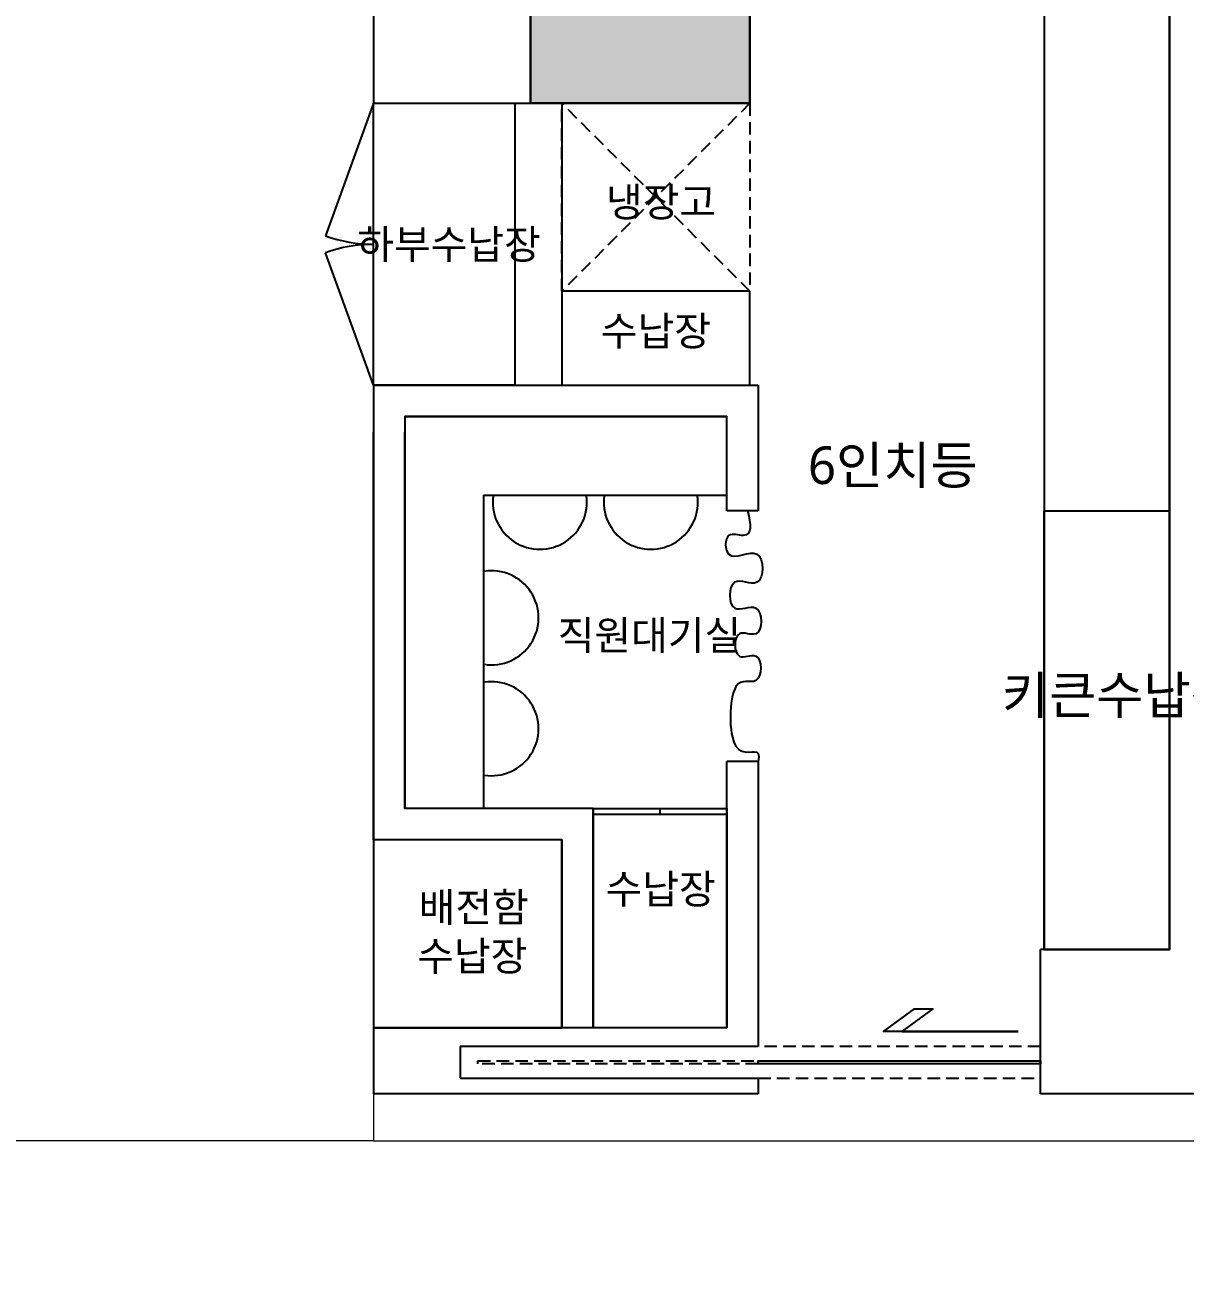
# Model space of a CAD drawing. Header units: metres. Extents: x 11578468 to 47831421, y -58341524 to -14256839.
# Drawn here: x 23841615 to 23845316, y -29114963 to -29111002 of the extents above; entities that cross this region are included whole.
import ezdxf
from ezdxf.enums import TextEntityAlignment as Align

# ---------------------------------------------------------------- set-up
doc = ezdxf.new("R2010")
doc.units = ezdxf.units.M
doc.header["$LTSCALE"] = 50
doc.header["$MEASUREMENT"] = 0
doc.linetypes.add('DH-HID2', pattern=[1.2, 0.8, -0.4])
for name, color, linetype in [('0-ELC TEXT', 7, 'CONTINUOUS'), ('04_FUR', 6, 'CONTINUOUS'), ('3.기호.계단선', 30, 'CONTINUOUS'), ('CO-DOOR', 8, 'CONTINUOUS'), ('FU-FURM', 251, 'DH-HID2'), ('TEX', 7, 'CONTINUOUS'), ('wall', 3, 'CONTINUOUS'), ('家具', 251, 'CONTINUOUS'), ('가구', 6, 'CONTINUOUS')]:
    doc.layers.add(name, color=color, linetype=linetype)
doc.layers.add('ha', color=8, linetype='CONTINUOUS', lineweight=5)
doc.layers.add('wall2', color=3, linetype='CONTINUOUS', lineweight=25)
doc.styles.add('JT1', font='malgun.ttf')
doc.styles.add('맑은 고딕', font='malgun.ttf')

# ---------------------------------------------------------------- blocks, each defined once
blk = doc.blocks.new('sdagdgds')
at = {"layer": 'ha', "transparency": 33554687}
h = blk.add_hatch(color=256, dxfattribs=at)
h.dxf.hatch_style = 1
h.paths.add_polyline_path([(23725502, -29128457), (23728302, -29128457), (23728302, -29132607), (23728502, -29132607), (23728502, -29128257), (23728302, -29128257), (23725302, -29128257), (23725302, -29132557), (23725502, -29132557)])
h.paths.add_polyline_path([(23728502, -29133657), (23728302, -29133657), (23728302, -29133757), (23725502, -29133757), (23725502, -29133657), (23725302, -29133657), (23725302, -29133757), (23724848.0976572, -29133757), (23724752, -29133757), (23724752, -29136507), (23725152, -29136507), (23725152, -29137657), (23725352, -29137657), (23725352, -29137507), (23727752, -29137507), (23727952, -29137507), (23727952, -29137307), (23725352, -29137307), (23725352, -29136507), (23727052, -29136507), (23727052, -29136707), (23727252, -29136707), (23727252, -29136507), (23727252, -29135757), (23727252, -29135707), (23727052, -29135707), (23727052, -29135757), (23727052, -29136307), (23725352, -29136307), (23724952, -29136307), (23724952, -29133957), (23727052, -29133957), (23727052, -29134507), (23727252, -29134507), (23727252, -29133957), (23728502, -29133957)])
h.paths.add_polyline_path([(23727952, -29138607), (23727752, -29138607), (23727752, -29139637), (23725352, -29139637), (23725352, -29139457), (23725152, -29139457), (23725152, -29140057), (23725352, -29140057), (23725352, -29139837), (23727752, -29139837), (23727752, -29139907), (23727952, -29139907), (23727952, -29139837)])
h.paths.add_polyline_path([(23727952, -29141007), (23727752, -29141007), (23727752, -29142007), (23725352, -29142007), (23725352, -29141857), (23725152, -29141857), (23725152, -29144557), (23725652, -29144557), (23725652, -29144657), (23729552, -29144657), (23729552, -29144457), (23725852, -29144457), (23725852, -29144357), (23725352, -29144357), (23725352, -29142207), (23727952, -29142207)])
h.paths.add_polyline_path([(23731552, -29144307), (23730852, -29144307), (23730852, -29144457), (23730732, -29144457), (23730732, -29144657), (23732052, -29144657), (23732052, -29144457), (23731552, -29144457)])
h.paths.add_polyline_path([(23739502, -29144457), (23736702, -29144457), (23736702, -29144307), (23736002, -29144307), (23736002, -29144457), (23733202, -29144457), (23733202, -29144657), (23739502, -29144657)])
h.paths.add_polyline_path([(23745902, -29143307), (23745702, -29143307), (23745702, -29144457), (23744702, -29144457), (23744702, -29144307), (23744002, -29144307), (23744002, -29144457), (23743102, -29144457), (23743102, -29144657), (23745902, -29144657)])
h.paths.add_polyline_path([(23745902, -29133157), (23745702, -29133157), (23745702, -29139657), (23745902, -29139657)])
h.paths.add_polyline_path([(23745902, -29140857), (23745702, -29140857), (23745702, -29142157), (23745902, -29142157)])
h.paths.add_polyline_path([(23744602, -29136307), (23743902, -29136307), (23743902, -29136657), (23744602, -29136657)])
h.paths.add_polyline_path([(23736702, -29136307), (23736002, -29136307), (23736002, -29136657), (23736702, -29136657)])
h.paths.add_polyline_path([(23731602, -29136307), (23730902, -29136307), (23730902, -29136657), (23731602, -29136657)])
h.paths.add_polyline_path([(23745902, -29130707), (23745702, -29130707), (23745702, -29131957), (23745902, -29131957)])
h.paths.add_polyline_path([(23745902, -29128257), (23743802, -29128257), (23743802, -29128457), (23743802, -29128707), (23744502, -29128707), (23744502, -29128457), (23745702, -29128457), (23745702, -29129607), (23745902, -29129607)])
h.paths.add_polyline_path([(23731602, -29128457), (23731602, -29128257), (23730902, -29128257), (23730902, -29130107), (23731102, -29130107), (23731102, -29128707), (23731602, -29128707)])
h.paths.add_polyline_path([(23736702, -29128257), (23736002, -29128257), (23736002, -29128457), (23736002, -29128707), (23736702, -29128707), (23736702, -29128457)])
at = {"layer": 'wall'}
for p, q in [((23736002, -29136307), (23736002, -29136657)), ((23736702, -29136657), (23736702, -29136307)), ((23736002, -29136657), (23736702, -29136657))]:
    blk.add_line(p, q, dxfattribs=at)

msp = doc.modelspace()

# ---------------------------------------------------------------- linework, layer by layer
at = {"layer": '04_FUR', "ltscale": 10}
for p, q in [((23842727.7, -29113002.3), (23842727.7, -29113602.3)), ((23843427.7, -29113502.3), (23843854.1, -29113502.3)), ((23843427.7, -29114202.3), (23843427.7, -29113502.3)), ((23843640.9, -29113502.3), (23843640.9, -29113520.3)), ((23843854.1, -29113502.3), (23843854.1, -29114202.3)), ((23843427.7, -29113520.3), (23843854.1, -29113520.3)), ((23843854.1, -29114202.3), (23843427.7, -29114202.3))]:
    msp.add_line(p, q, dxfattribs=at)
for points in [[(23843927.7, -29111852.3), (23843327.7, -29111852.3), (23843327.7, -29112152.3), (23843927.7, -29112152.3)], [(23842727.7, -29114202.3), (23843327.7, -29114202.3), (23843327.7, -29113602.3), (23842727.7, -29113602.3)]]:
    msp.add_lwpolyline(points, close=True, dxfattribs=at)
for points in [[(23843077.7, -29112502.3), (23843854.1, -29112502.3), (23843854.1, -29112252.3), (23842827.7, -29112252.3), (23842827.7, -29112502.3)], [(23843077.7, -29112502.3), (23843077.7, -29113502.3), (23842827.7, -29113502.3), (23842827.7, -29112502.3)]]:
    msp.add_lwpolyline(points, dxfattribs=at)
for centre, start, end in [((23843257.9, -29112525.4), 171.1259, 8.8741), ((23843611.8, -29112525.4), 171.1259, 8.8741), ((23843103.8, -29112894.2), 261.1259, 98.8741), ((23843103.8, -29113248), 261.1259, 98.8741)]:
    msp.add_arc(centre, 150, start, end, dxfattribs=at)
at = {"layer": 'CO-DOOR', "color": 1}
msp.add_lwpolyline([(23844783.2, -29114214.2), (23844354, -29114214.2), (23844452.7, -29114142), (23844511, -29114142), (23844412.4, -29114214.2), (23844783.2, -29114214.2)], close=True, dxfattribs=at)
at = {"layer": 'CO-DOOR', "color": 251, "linetype": 'DH-HID2'}
for points in [[(23843954.1, -29114362.3), (23844854.1, -29114362.3), (23844854.1, -29114262.3), (23843954.1, -29114262.3)], [(23843954.1, -29114312.3), (23843954.1, -29114317.3)]]:
    msp.add_lwpolyline(points, dxfattribs=at)
at = {"layer": 'CO-DOOR', "color": 8, "linetype": 'DH-HID2'}
msp.add_lwpolyline([(23843954.1, -29114317.3), (23843060.1, -29114317.3), (23843060.1, -29114307.3), (23843954.1, -29114307.3)], close=True, dxfattribs=at)
at = {"layer": 'CO-DOOR'}
msp.add_lwpolyline([(23844854.1, -29114317.3), (23843954.1, -29114317.3), (23843954.1, -29114307.3), (23844854.1, -29114307.3)], close=True, dxfattribs=at)
at = {"layer": 'FU-FURM'}
for p, q in [((23843927.7, -29111852.3), (23843327.7, -29111252.3)), ((23843927.7, -29111252.3), (23843327.7, -29111852.3))]:
    msp.add_line(p, q, dxfattribs=at)
msp.add_lwpolyline([(23843327.7, -29111252.3), (23843927.7, -29111252.3), (23843927.7, -29111852.3), (23843327.7, -29111852.3)], close=True, dxfattribs=at)
at = {"layer": 'ha'}
msp.add_line((23842727.7, -29114562.3), (23848127.7, -29114562.3), dxfattribs=at)
msp.add_lwpolyline([(23840827.7, -29107792.7), (23842727.7, -29107792.7), (23842727.7, -29114562.3), (23840827.7, -29114562.3)], close=True, dxfattribs=at)
at = {"layer": 'wall', "ltscale": 10}
for p, q in [((23842727.7, -29111252.3), (23843227.7, -29111252.3)), ((23843177.7, -29111252.3), (23843177.7, -29112152.3)), ((23843327.7, -29111252.3), (23843327.7, -29112152.3)), ((23842727.7, -29112152.3), (23843954.1, -29112152.3)), ((23843954.1, -29112152.3), (23843954.1, -29112552.3)), ((23842827.7, -29112252.3), (23843854.1, -29112252.3)), ((23843854.1, -29112552.3), (23843854.1, -29112252.3)), ((23843954.1, -29112552.3), (23843854.1, -29112552.3)), ((23843854.1, -29114202.3), (23843854.1, -29113352.3)), ((23843954.1, -29113352.3), (23843854.1, -29113352.3)), ((23843954.1, -29113352.3), (23843954.1, -29114262.3)), ((23843427.7, -29113502.3), (23843427.7, -29114202.3)), ((23843327.7, -29113602.3), (23843327.7, -29114202.3)), ((23844854.1, -29114412.3), (23844854.1, -29113952.3)), ((23843954.1, -29114262.3), (23843004.1, -29114262.3)), ((23843004.1, -29114262.3), (23843004.1, -29114362.3)), ((23843954.1, -29114307.3), (23843954.1, -29114317.3)), ((23843004.1, -29114362.3), (23843954.1, -29114362.3)), ((23843954.1, -29114362.3), (23843954.1, -29114412.3))]:
    msp.add_line(p, q, dxfattribs=at)
msp.add_lwpolyline([(23843227.7, -29110902.3), (23843927.7, -29110902.3), (23843927.7, -29111252.3), (23843227.7, -29111252.3)], close=True, dxfattribs=at)
at = {"layer": 'wall2'}
for p, q in [((23845265.9, -29108002.3), (23845265.9, -29111052.3)), ((23845265.9, -29108002.3), (23845265.9, -29113952.3)), ((23842727.7, -29110902.3), (23842727.7, -29111252.3)), ((23842727.7, -29112152.3), (23842727.7, -29113602.3)), ((23842827.7, -29112252.3), (23842827.7, -29113502.3)), ((23842727.7, -29113602.3), (23842727.7, -29112302.3)), ((23842827.7, -29113502.3), (23842827.7, -29112302.3)), ((23845265.9, -29113952.3), (23844854.1, -29113952.3)), ((23842727.7, -29114202.3), (23842727.7, -29114412.3)), ((23843327.7, -29114412.3), (23843227.7, -29114412.3)), ((23843954.1, -29114412.3), (23843327.5, -29114412.3)), ((23843327.5, -29114412.3), (23843327.5, -29114413.1)), ((23846415.9, -29114412.3), (23844854.1, -29114412.3)), ((23845365.9, -29114412.3), (23844854.1, -29114412.3))]:
    msp.add_line(p, q, dxfattribs=at)
at = {"layer": 'wall2', "ltscale": 10}
for p, q in [((23843427.7, -29113502.3), (23842827.7, -29113502.3)), ((23843327.7, -29113602.3), (23842727.7, -29113602.3)), ((23843854.1, -29114202.3), (23842727.7, -29114202.3)), ((23843954.1, -29114412.3), (23842727.7, -29114412.3))]:
    msp.add_line(p, q, dxfattribs=at)
at = {"layer": '家具', "ltscale": 10}
msp.add_open_spline([(23843920.5, -29112552.3), (23843931.7, -29112596.4), (23843936, -29112648), (23843844.9, -29112613.7), (23843849.8, -29112733.4), (23843973.4, -29112643.1), (23843974.4, -29112817.8), (23843858.4, -29112744.8), (23843857.9, -29112898), (23843967.7, -29112827.6), (23843969.9, -29112973.3), (23843875.7, -29112918.7), (23843875.5, -29113042.9), (23843968.6, -29112988.5), (23843966.5, -29113127.9), (23843862.5, -29113061), (23843856.5, -29113365.3), (23843961.1, -29113303.5), (23843955.6, -29113342), (23843954.1, -29113352.3)], degree=3, knots=[34.225614, 34.225614, 34.225614, 34.225614, 129.350152, 174.816427, 234.516348, 324.111881, 413.662195, 484.591503, 566.919486, 634.128876, 716.216808, 768.481849, 839.375776, 891.640817, 969.997126, 1033.461118, 1115.549051, 1186.478358, 1212.123887, 1212.123887, 1212.123887, 1212.123887], dxfattribs=at)
at = {"layer": '가구', "ltscale": 10}
for p, q in [((23842727.7, -29111252.3), (23842573.8, -29111675.1)), ((23842727.7, -29112152.3), (23842573.8, -29111729.4))]:
    msp.add_line(p, q, dxfattribs=at)
for points in [[(23844865.9, -29113952.3), (23845265.9, -29113952.3), (23845265.9, -29108002.3), (23844865.9, -29108002.3)], [(23842727.7, -29111252.3), (23843177.7, -29111252.3), (23843177.7, -29112152.3), (23842727.7, -29112152.3)], [(23845265.9, -29113952.3), (23844865.9, -29113952.3), (23844865.9, -29112552.3), (23845265.9, -29112552.3)]]:
    msp.add_lwpolyline(points, close=True, dxfattribs=at)
for centre, start, end in [((23842727.7, -29111252.3), 250, 270), ((23842727.7, -29112152.3), 90, 110)]:
    msp.add_arc(centre, 450, start, end, dxfattribs=at)

# ---------------------------------------------------------------- block references
at = {"layer": '3.기호.계단선'}
msp.add_blockref('sdagdgds', (107225.7, 25404.7), dxfattribs=at)

# ---------------------------------------------------------------- texts
at = {"layer": '0-ELC TEXT', "style": '맑은 고딕'}
for s, p in [('냉장고', (23843644.6, -29111567.5)), ('하부수납장', (23842968.3, -29111702.6)), ('수납장', (23843627.9, -29111979)), ('직원대기실', (23843607.4, -29112950)), ('수납장', (23843643, -29113759.6)), ('배전함', (23843047, -29113817.4)), ('수납장', (23843042.4, -29113973.5))]:
    msp.add_text(s, height=93.33, rotation=360, dxfattribs=at).set_placement(p, align=Align.MIDDLE_CENTER)
at = {"layer": 'TEX', "style": 'JT1'}
for s, p in [('6인치등', (23844113.1, -29112467.4)), ('키큰수납장', (23844730.9, -29113200.8))]:
    msp.add_text(s, height=120, dxfattribs=at).set_placement(p)

doc.saveas('drawing.dxf')
